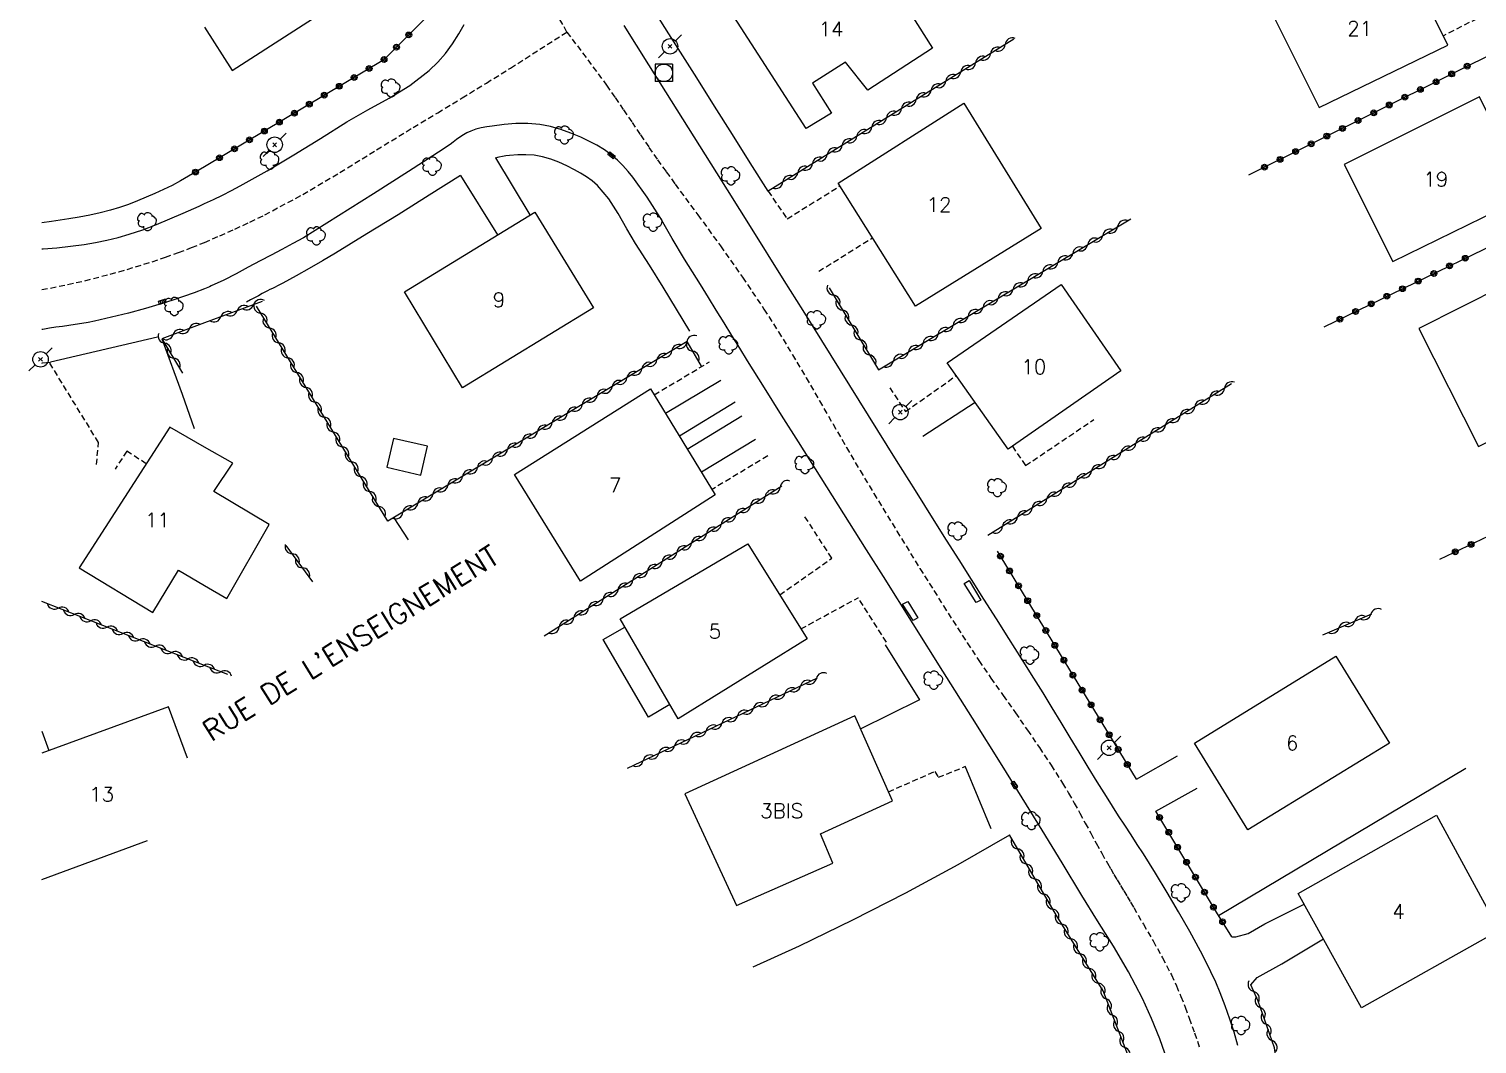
# Model space of a CAD drawing. Header units: millimetres. Extents: x 146998 to 148001, y 143000 to 144001.
# Drawn here: x 146998.9 to 147123.5, y 143783.8 to 143871.2 of the extents above; entities that cross this region are included whole.
import ezdxf
from ezdxf.enums import TextEntityAlignment as Align

# ---------------------------------------------------------------- set-up
doc = ezdxf.new("R2010")
doc.units = ezdxf.units.MM
doc.linetypes.add('DASHED', pattern=[0.75, 0.5, -0.25])
doc.layers.get('0').update_dxf_attribs({"linetype": 'CONTINUOUS'})
for name, color, linetype in [('W0001', 6, 'DASHED'), ('W0014', 7, 'CONTINUOUS'), ('W0017', 7, 'CONTINUOUS'), ('W0101', 7, 'CONTINUOUS'), ('W0104', 1, 'CONTINUOUS'), ('W0112', 1, 'DASHED'), ('W0300', 7, 'CONTINUOUS'), ('W0303', 7, 'CONTINUOUS'), ('W0310', 3, 'CONTINUOUS'), ('W0323', 7, 'CONTINUOUS'), ('W0333', 7, 'CONTINUOUS'), ('W0401', 7, 'CONTINUOUS'), ('W0402', 7, 'CONTINUOUS'), ('W0420', 7, 'CONTINUOUS'), ('W0473', 7, 'CONTINUOUS'), ('W0989', 7, 'CONTINUOUS'), ('W0991', 7, 'CONTINUOUS')]:
    doc.layers.add(name, color=color, linetype=linetype)
doc.styles.get("Standard").update_dxf_attribs({"font": 'romans.shx', "width": 0.85})

# ---------------------------------------------------------------- blocks, each defined once
blk = doc.blocks.new('T401')
for p, q in [((-0.3, 0.3), (0, 0.3)), ((-0.3, -0.25), (-0.3, 0.3)), ((-0.3, 0.15), (0, 0.15)), ((-0.3, 0), (0, 0)), ((0, 0.3), (0, -0.25)), ((-0.3, -0.15), (0, -0.15)), ((-0.3, -0.25), (-0.3, -0.3)), ((-0.3, -0.3), (0, -0.3)), ((0, -0.3), (0, -0.25))]:
    blk.add_line(p, q)
blk = doc.blocks.new('T420')
for p, q in [((0.75, 0.75), (-0.75, 0.75)), ((-0.75, 0.75), (-0.75, -0.75)), ((0.75, 0.75), (0.75, -0.75)), ((0.75, -0.75), (-0.75, -0.75))]:
    blk.add_line(p, q)
blk.add_ellipse((0, 0), major_axis=(-0.53, 0.53), ratio=1, start_param=3.926991, end_param=10.210176)
blk = doc.blocks.new('T473')
for p, q in [((-0.166667, 0.166667), (0.166667, -0.166667)), ((-0.166667, -0.166667), (0.166667, 0.166667)), ((0.500001, 0.500001), (1.000002, 1.000002)), ((-1.000002, -1.000002), (-0.500001, -0.500001))]:
    blk.add_line(p, q)
blk.add_ellipse((0, 0), major_axis=(0.471405, 0.471405), ratio=1, start_param=5.4977871438, end_param=11.780972451)
blk = doc.blocks.new('T300')
for p, q in [((-0.8, 0.51), (-0.86, 0.34)), ((-0.86, 0.34), (-0.86, 0.17)), ((-0.86, 0.17), (-0.74, 0.06)), ((-0.69, 0.63), (-0.8, 0.51)), ((-0.8, -0.06), (-0.74, 0.06)), ((-0.74, 0.06), (-0.69, 0.11)), ((-0.57, 0.69), (-0.69, 0.63)), ((-0.46, 0.69), (-0.57, 0.69)), ((-0.29, 0.63), (-0.46, 0.69)), ((-0.29, 0.63), (-0.17, 0.74)), ((-0.23, 0.57), (-0.29, 0.63)), ((-0.17, 0.74), (-0.06, 0.8)), ((-0.06, 0.8), (0.06, 0.8)), ((0.06, 0.8), (0.23, 0.74)), ((0.23, 0.74), (0.34, 0.63)), ((0.34, 0.63), (0.4, 0.51)), ((0.46, 0.46), (0.34, 0.46)), ((0.4, 0.51), (0.4, 0.46)), ((0.57, 0.4), (0.46, 0.46)), ((0.57, 0.4), (0.69, 0.29)), ((0.69, 0.29), (0.74, 0.17)), ((0.74, 0.06), (0.69, -0.17)), ((0.74, 0.17), (0.74, 0.06)), ((-0.8, -0.17), (-0.8, -0.06)), ((-0.8, -0.23), (-0.8, -0.17)), ((-0.74, -0.34), (-0.8, -0.23)), ((-0.69, -0.4), (-0.74, -0.34)), ((-0.51, -0.46), (-0.69, -0.4)), ((-0.4, -0.46), (-0.51, -0.46)), ((-0.4, -0.46), (-0.34, -0.46)), ((-0.34, -0.46), (-0.34, -0.4)), ((-0.34, -0.51), (-0.34, -0.46)), ((-0.29, -0.63), (-0.34, -0.51)), ((-0.17, -0.74), (-0.29, -0.63)), ((-0.06, -0.8), (-0.17, -0.74)), ((0.06, -0.8), (-0.06, -0.8)), ((0.17, -0.74), (0.06, -0.8)), ((0.23, -0.69), (0.17, -0.74)), ((0.29, -0.46), (0.23, -0.46)), ((0.29, -0.63), (0.23, -0.69)), ((0.46, -0.4), (0.29, -0.46)), ((0.34, -0.51), (0.29, -0.63)), ((0.34, -0.51), (0.34, -0.46)), ((0.57, -0.34), (0.46, -0.4)), ((0.63, -0.29), (0.57, -0.34)), ((0.69, -0.17), (0.63, -0.29))]:
    blk.add_line(p, q)
blk = doc.blocks.new('t323o')
at = {"color": 0, "linetype": 'Continuous'}
for radius in [0.25, 0.15]:
    blk.add_circle((0, 0), radius, dxfattribs=at)
blk = doc.blocks.new('t310o')
at = {"color": 0, "linetype": 'Continuous'}
for centre, start, end in [((-0.5, 0.38), 216.8699, 323.1304), ((0.5, -0.37), 36.8699, 143.1303)]:
    blk.add_arc(centre, 0.625, start, end, dxfattribs=at)

msp = doc.modelspace()

# ---------------------------------------------------------------- linework, layer by layer
at = {"layer": 'W0001'}
for points in [[(147045.2, 143870.91), (147041.56, 143877.34)], [(147014, 143852.81), (147015.31, 143853.37), (147016.61, 143853.95), (147017.91, 143854.56), (147019.19, 143855.18), (147022.46, 143856.93), (147025.66, 143858.82), (147028.81, 143860.77), (147031.97, 143862.7), (147034.07, 143863.96), (147036.17, 143865.24), (147038.26, 143866.52), (147040.34, 143867.81), (147045.2, 143870.91)], [(147045.2, 143870.91), (147048.61, 143866.33), (147049.35, 143865.27), (147050.07, 143864.2), (147050.8, 143863.13), (147051.53, 143862.05), (147052.26, 143860.98), (147053, 143859.92), (147053.75, 143858.87), (147054.51, 143857.82), (147056.47, 143855.17), (147058.42, 143852.5), (147060.32, 143849.8), (147062.16, 143847.06), (147063.41, 143845.11), (147064.61, 143843.14), (147065.79, 143841.16), (147066.95, 143839.16), (147068.11, 143837.16), (147069.26, 143835.16), (147070.43, 143833.17), (147071.62, 143831.2), (147073.6, 143827.96), (147075.59, 143824.74), (147077.61, 143821.53), (147079.66, 143818.34), (147080.67, 143816.82), (147081.7, 143815.31), (147082.75, 143813.82), (147083.8, 143812.33), (147084.84, 143810.83), (147085.87, 143809.33), (147086.88, 143807.81), (147087.86, 143806.27), (147088.37, 143805.42), (147088.87, 143804.56), (147089.35, 143803.7), (147089.82, 143802.83), (147090.29, 143801.96), (147090.76, 143801.09), (147091.24, 143800.23), (147091.73, 143799.37), (147092.01, 143798.89), (147092.29, 143798.41), (147092.57, 143797.94), (147092.86, 143797.46), (147093.14, 143796.99), (147093.43, 143796.51), (147093.71, 143796.04), (147093.99, 143795.56), (147094.82, 143794.12), (147095.66, 143792.69), (147096.47, 143791.24), (147097.23, 143789.76), (147097.66, 143788.84), (147098.05, 143787.92), (147098.42, 143786.98), (147098.77, 143786.04), (147099.23, 143784.77), (147099.66, 143783.49)], [(147000, 143848.74), (147000.75, 143848.87), (147003.7, 143849.51), (147006.62, 143850.27), (147009.5, 143851.14), (147010.64, 143851.53), (147011.77, 143851.93), (147012.89, 143852.36), (147014, 143852.81)]]:
    msp.add_lwpolyline(points, dxfattribs=at)
at = {"layer": 'W0014'}
for points in [[(147062.51, 143857.22), (147060.98, 143859.66), (147059.45, 143862.1), (147057.91, 143864.53), (147056.37, 143866.97), (147055.18, 143868.86), (147053.98, 143870.74), (147052.78, 143872.63), (147051.57, 143874.51)], [(147014, 143856.14), (147014.77, 143856.5), (147015.54, 143856.88), (147016.31, 143857.26), (147017.06, 143857.66), (147019.4, 143858.97), (147021.7, 143860.35), (147023.98, 143861.76), (147026.26, 143863.17), (147028.05, 143864.21), (147029.89, 143865.22), (147031.68, 143866.32), (147033.35, 143867.6), (147034.08, 143868.31), (147034.74, 143869.07), (147035.35, 143869.88), (147035.89, 143870.74), (147036.34, 143871.57)], [(147102.96, 143783.68), (147102.63, 143784.83), (147102.26, 143785.97), (147101.86, 143787.1), (147101.43, 143788.22), (147101.05, 143789.14), (147100.63, 143790.04), (147100.19, 143790.93), (147099.74, 143791.81), (147098.82, 143793.51), (147097.85, 143795.2), (147096.86, 143796.86), (147095.86, 143798.52), (147095.35, 143799.35), (147094.82, 143800.18), (147094.29, 143801), (147093.76, 143801.82), (147093.23, 143802.64), (147092.69, 143803.46), (147092.16, 143804.28), (147091.64, 143805.11), (147090.85, 143806.38), (147090.07, 143807.65), (147089.29, 143808.93), (147088.51, 143810.21), (147087.74, 143811.49), (147086.96, 143812.76), (147086.18, 143814.04), (147085.39, 143815.31), (147084.32, 143817.01), (147083.25, 143818.71), (147082.18, 143820.41), (147081.1, 143822.1), (147080.03, 143823.79), (147078.95, 143825.49), (147077.87, 143827.18), (147076.8, 143828.88), (147075.19, 143831.46), (147073.57, 143834.04), (147071.96, 143836.62), (147070.35, 143839.2), (147068.74, 143841.78), (147067.13, 143844.36), (147065.52, 143846.94), (147063.91, 143849.52), (147061, 143854.16), (147058.09, 143858.8), (147055.17, 143863.44), (147052.26, 143868.08), (147051.19, 143869.77), (147050.12, 143871.47)], [(147096.87, 143782.46), (147096.24, 143784.26), (147095.53, 143786.02), (147094.74, 143787.74), (147093.55, 143790.03), (147092.24, 143792.24), (147090.87, 143794.42), (147089.52, 143796.61), (147087.82, 143799.42), (147086.11, 143802.21), (147084.39, 143805), (147082.66, 143807.78), (147080.12, 143811.86), (147077.56, 143815.92), (147075, 143819.98), (147072.44, 143824.04), (147070.98, 143826.36), (147069.52, 143828.68), (147068.05, 143831), (147066.59, 143833.32), (147065.13, 143835.63), (147063.66, 143837.95), (147062.21, 143840.28), (147060.75, 143842.6), (147060.07, 143843.69), (147059.39, 143844.79), (147058.72, 143845.88), (147058.04, 143846.98), (147057.37, 143848.07), (147056.69, 143849.17), (147056.02, 143850.26), (147055.33, 143851.35), (147054.26, 143853.13), (147053.21, 143854.94), (147052.1, 143856.71), (147050.88, 143858.41), (147050.46, 143858.92), (147050.02, 143859.42), (147049.55, 143859.88), (147049.04, 143860.32), (147048.42, 143860.77), (147047.76, 143861.17), (147047.09, 143861.53), (147046.39, 143861.86), (147045.54, 143862.21), (147044.67, 143862.53), (147043.77, 143862.79), (147042.86, 143862.96), (147041.83, 143863.04), (147040.8, 143863.03), (147039.78, 143862.94), (147038.76, 143862.82), (147038.29, 143862.75), (147037.82, 143862.67), (147037.36, 143862.55), (147036.91, 143862.38), (147036.59, 143862.23), (147036.28, 143862.05), (147035.98, 143861.86), (147035.69, 143861.65), (147035.41, 143861.44), (147035.13, 143861.23), (147034.84, 143861.03), (147034.55, 143860.83), (147031.55, 143858.9), (147028.55, 143856.99), (147025.54, 143855.09), (147022.53, 143853.19)], [(147055.79, 143845.16), (147054.64, 143847.06), (147053.48, 143848.95), (147052.3, 143850.84), (147051.11, 143852.71), (147050.35, 143853.98), (147049.61, 143855.28), (147048.79, 143856.54), (147047.83, 143857.69), (147047.38, 143858.09), (147046.89, 143858.44), (147046.37, 143858.75), (147045.85, 143859.04), (147045.19, 143859.38), (147044.51, 143859.71), (147043.81, 143859.98), (147043.08, 143860.18), (147042.37, 143860.3), (147041.66, 143860.34), (147040.96, 143860.33), (147040.25, 143860.29), (147039.94, 143860.25), (147039.64, 143860.21), (147039.33, 143860.14), (147039.03, 143860.06)], [(147036.02, 143858.57), (147033.35, 143856.86), (147030.68, 143855.18), (147027.98, 143853.53), (147025.27, 143851.89), (147024.15, 143851.23), (147023.01, 143850.57), (147021.88, 143849.92), (147020.73, 143849.3), (147020.51, 143849.18), (147020.29, 143849.07), (147020.07, 143848.96), (147019.85, 143848.85), (147019.63, 143848.74), (147019.41, 143848.63), (147019.19, 143848.52), (147018.97, 143848.4), (147018.63, 143848.22), (147018.29, 143848.04), (147017.95, 143847.86), (147017.61, 143847.67)], [(147000, 143852.25), (147000.1, 143852.25), (147001.28, 143852.35), (147002.45, 143852.47), (147003.63, 143852.63), (147004.61, 143852.79), (147005.59, 143852.99), (147006.56, 143853.23), (147007.52, 143853.5), (147008.7, 143853.89), (147009.86, 143854.34), (147011.01, 143854.82), (147012.15, 143855.31), (147012.61, 143855.51), (147013.08, 143855.72), (147013.54, 143855.93), (147014, 143856.14)], [(147022.53, 143853.19), (147021.6, 143852.7), (147020.66, 143852.2), (147019.73, 143851.71), (147018.79, 143851.22), (147017.75, 143850.67), (147016.71, 143850.1), (147015.66, 143849.56), (147014.58, 143849.06), (147014.44, 143848.99), (147014.29, 143848.93), (147014.15, 143848.87), (147014, 143848.81)], [(147014, 143848.81), (147013.1, 143848.46), (147012.18, 143848.14), (147011.27, 143847.84), (147010.34, 143847.55), (147008.91, 143847.12), (147007.46, 143846.72), (147006, 143846.36), (147004.54, 143846.03), (147003.99, 143845.92), (147003.43, 143845.82), (147002.87, 143845.74), (147002.32, 143845.66), (147001.76, 143845.58), (147001.2, 143845.5), (147000.65, 143845.42), (147000.09, 143845.32), (147000, 143845.31)], [(147009.94, 143844.66), (147000.75, 143842.5)], [(147000, 143842.42), (147000.06, 143842.43), (147000.75, 143842.5)]]:
    msp.add_lwpolyline(points, dxfattribs=at)
at = {"layer": 'W0017'}
for points in [[(147042.04, 143855.17), (147039.08, 143860.07)], [(147036.02, 143858.57), (147039.21, 143853.45)], [(147010.32, 143844.52), (147012.08, 143839.73), (147013.1, 143836.8)], [(147053.67, 143838.12), (147058.44, 143840.95)], [(147059.67, 143839.06), (147054.88, 143836.14)], [(147075.84, 143836.12), (147080.33, 143839.05)], [(147055.56, 143835.02), (147060.24, 143837.88)], [(147061.44, 143835.83), (147056.78, 143833.03)], [(147000, 143810.74), (147000.6, 143809.07)], [(147094.22, 143806.6), (147097.77, 143808.62)], [(147095.9, 143803.86), (147099.45, 143805.83)], [(147102.43, 143793.05), (147102.77, 143793.04), (147103.85, 143793.32), (147105.28, 143794.16), (147108.67, 143795.85)], [(147104.07, 143788.92), (147104.63, 143789.54), (147106.75, 143790.72), (147110.32, 143792.88)]]:
    msp.add_lwpolyline(points, dxfattribs=at)
at = {"layer": 'W0101'}
for points in [[(147014, 143871.33), (147016.38, 143867.61), (147027.39, 143874.7), (147025.45, 143877.53), (147028.25, 143879.28), (147024.01, 143885.88)], [(147014, 143835.19), (147011.01, 143836.9), (147003.21, 143824.79), (147009.54, 143820.95), (147011.77, 143824.61), (147014, 143823.29)], [(147016.44, 143833.8), (147014, 143835.19)], [(147014, 143823.29), (147015.93, 143822.15), (147019.56, 143828.52), (147014.79, 143831.38), (147016.44, 143833.8)], [(147012.52, 143808.41), (147010.91, 143812.83), (147000, 143808.85)], [(147000, 143797.99), (147009.09, 143801.32)]]:
    msp.add_lwpolyline(points, dxfattribs=at)
for points in [[(147076.66, 143869.53), (147071.09, 143865.91), (147069.18, 143868.32), (147066.33, 143866.51), (147067.96, 143863.93), (147065.79, 143862.61), (147059.3, 143872.65), (147070.2, 143879.72)], [(147116.96, 143878.05), (147105.85, 143872.61), (147109.94, 143864.4), (147121.04, 143869.79)], [(147123.76, 143865.32), (147112.1, 143859.51), (147116.31, 143851.17), (147127.92, 143856.85)], [(147075.21, 143847.31), (147068.55, 143857.89), (147079.37, 143864.78), (147086.01, 143853.99)], [(147047.48, 143847.17), (147036.21, 143840.3), (147031.2, 143848.55), (147042.44, 143855.42)], [(147129.46, 143850.89), (147118.53, 143845.4), (147123.68, 143835.24), (147134.49, 143840.68)], [(147092.87, 143841.75), (147083.18, 143835.01), (147077.92, 143842.45), (147087.75, 143849.19)], [(147057.97, 143831.07), (147046.36, 143823.66), (147040.68, 143832.84), (147052.4, 143840.19)], [(147065.87, 143818.7), (147054.78, 143811.79), (147049.77, 143820.42), (147060.78, 143826.87)], [(147116, 143809.72), (147103.8, 143802.26), (147099.21, 143809.71), (147111.39, 143817.21)], [(147069.99, 143812.05), (147055.36, 143805.34), (147059.79, 143795.73), (147068.08, 143799.39), (147067.02, 143801.9), (147073.23, 143804.75)], [(147125.44, 143793.58), (147113.61, 143786.94), (147108.16, 143796.78), (147120.06, 143803.51)]]:
    msp.add_lwpolyline(points, close=True, dxfattribs=at)
at = {"layer": 'W0104'}
msp.add_lwpolyline([(147033.19, 143835.26), (147030.28, 143835.94), (147029.7, 143833.45), (147032.61, 143832.77)], close=True, dxfattribs=at)
msp.add_lwpolyline([(147054.05, 143813.05), (147052.23, 143811.96), (147048.31, 143818.63), (147050.19, 143819.7)], dxfattribs=at)
at = {"layer": 'W0112'}
for points in [[(147124.89, 143872.73), (147120.65, 143870.59)], [(147064.15, 143854.83), (147068.7, 143857.66)], [(147062.51, 143857.22), (147064.15, 143854.83)], [(147066.87, 143850.32), (147071.5, 143853.2)], [(147004.7, 143833.68), (147004.87, 143835.59), (147000.64, 143842.48)], [(147052.71, 143839.7), (147057.48, 143842.53)], [(147074.34, 143838.25), (147078.71, 143841.34)], [(147072.98, 143840.3), (147074.34, 143838.25)], [(147083.54, 143835.26), (147084.68, 143833.6), (147090.55, 143837.55)], [(147008.98, 143833.75), (147007.31, 143834.84), (147006.3, 143833.3)], [(147062.48, 143834.43), (147057.69, 143831.54)], [(147068, 143825.63), (147065.68, 143829.2)], [(147063.52, 143822.47), (147068, 143825.63)], [(147065.34, 143819.54), (147070.27, 143822.23)], [(147072.7, 143818.4), (147070.27, 143822.23)], [(147072.89, 143805.52), (147076.86, 143807.28), (147077.17, 143806.78), (147079.48, 143807.69)]]:
    msp.add_lwpolyline(points, dxfattribs=at)
at = {"layer": 'W0300'}
msp.add_lwpolyline([(147083.3, 143801.8), (147078.86, 143799.25), (147074.35, 143796.81), (147069.79, 143794.47), (147065.18, 143792.24), (147061.19, 143790.44)], dxfattribs=at)
at = {"layer": 'W0303'}
msp.add_lwpolyline([(147101.3, 143794.88), (147122.59, 143807.55)], dxfattribs=at)
at = {"layer": 'W0310'}
for points in [[(147083.66, 143870.29), (147062.51, 143857.22)], [(147072.01, 143841.84), (147093.73, 143854.84)], [(147067.76, 143848.89), (147072.01, 143841.84)], [(147018.96, 143847.72), (147014, 143845.89)], [(147029.79, 143828.81), (147018.46, 143847.31)], [(147014, 143845.89), (147010.32, 143844.52), (147012.11, 143841.55)], [(147055.55, 143844.27), (147029.78, 143828.81)], [(147056.78, 143842.14), (147055.55, 143844.27)], [(147102.4, 143840.62), (147081.42, 143827.57)], [(147063.7, 143831.84), (147043.25, 143818.91)], [(147023.33, 143823.59), (147021.02, 143826.73)], [(147014, 143816.4), (147000, 143821.89)], [(147110.28, 143819.04), (147114.48, 143820.84)], [(147016.01, 143815.61), (147014, 143816.4)], [(147050.4, 143807.56), (147066.78, 143815.32)], [(147094.88, 143768.73), (147094.36, 143780.6), (147091.36, 143788.4), (147087.33, 143794.88), (147083.3, 143801.81)], [(147106.77, 143769.26), (147107.19, 143772.71), (147107.12, 143776.55), (147106.12, 143783.49), (147104.7, 143787.5), (147104.07, 143788.92)]]:
    msp.add_lwpolyline(points, dxfattribs=at)
at = {"layer": 'W0323'}
for points in [[(147033.35, 143880.92), (147034.44, 143876.21), (147033.37, 143872.44), (147029.42, 143868.52), (147014, 143859.32)], [(147103.9, 143858.61), (147126.33, 143869.78)], [(147014, 143859.32), (147011.93, 143858.09)], [(147110.39, 143845.55), (147132.96, 143856.5)], [(147142.62, 143836.14), (147120.32, 143825.53)], [(147094.22, 143806.6), (147082.26, 143826.24)], [(147102.43, 143793.05), (147101.11, 143795.17), (147095.9, 143803.86)]]:
    msp.add_lwpolyline(points, dxfattribs=at)
at = {"layer": 'W0333'}
for points in [[(147011.93, 143858.09), (147011.21, 143857.71), (147010.48, 143857.36), (147009.73, 143857.01), (147008.98, 143856.69), (147008.22, 143856.38), (147007.45, 143856.08), (147006.68, 143855.81), (147005.89, 143855.57), (147005.01, 143855.34), (147004.12, 143855.14), (147003.22, 143854.98), (147002.33, 143854.82), (147000.83, 143854.6), (147000, 143854.5)], [(147030.3, 143829.1), (147031.53, 143827.2)], [(147075.59, 143813.45), (147072.63, 143818.16)], [(147070.48, 143810.94), (147075.59, 143813.46)], [(147079.45, 143807.76), (147081.68, 143802.38)]]:
    msp.add_lwpolyline(points, dxfattribs=at)
at = {"layer": 'W0402'}
for points in [[(147079.81, 143823.71), (147080.84, 143822.03), (147080.43, 143821.82), (147079.4, 143823.44)], [(147074.09, 143821.66), (147074.54, 143821.9), (147075.41, 143820.51), (147075.01, 143820.27)]]:
    msp.add_lwpolyline(points, close=True, dxfattribs=at)

# ---------------------------------------------------------------- block references
at = {"layer": 'W0300'}
for p in [(147030.07, 143866.09), (147044.98, 143862.05), (147019.64, 143859.87), (147033.63, 143859.36), (147059.32, 143858.53), (147009.1, 143854.59), (147052.63, 143854.55), (147023.64, 143853.36), (147011.4, 143847.29), (147066.71, 143846.15), (147059.14, 143843.98), (147065.69, 143833.68), (147082.27, 143831.7), (147078.84, 143827.97), (147085.06, 143817.28), (147076.79, 143815.13), (147085.18, 143803.04), (147098.07, 143796.84), (147091.08, 143792.62), (147103.23, 143785.42)]:
    msp.add_blockref('T300', p, dxfattribs=at)
at = {"layer": 'W0310'}
for p, rotation in [((147081.65, 143869.05), 211.7122994112104), ((147082.92, 143869.84), 211.7122994112104), ((147080.37, 143868.26), 211.7122994112104), ((147077.82, 143866.69), 211.7122994112104), ((147079.09, 143867.47), 211.7122994112104), ((147076.54, 143865.9), 211.7122994112104), ((147073.99, 143864.32), 211.7122994112104), ((147075.27, 143865.11), 211.7122994112104), ((147072.71, 143863.53), 211.7122994112104), ((147070.16, 143861.95), 211.7122994112104), ((147071.44, 143862.74), 211.7122994112104), ((147067.61, 143860.38), 211.7122994112104), ((147068.89, 143861.17), 211.7122994112104), ((147066.33, 143859.59), 211.7122994112104), ((147063.78, 143858.01), 211.7122994112104), ((147065.06, 143858.8), 211.7122994112104), ((147092.61, 143854.16), 30.90246307924154), ((147091.32, 143853.39), 30.90246307924154), ((147088.74, 143851.85), 30.90246307924154), ((147090.03, 143852.62), 30.90246307924154), ((147087.46, 143851.08), 30.90246307924154), ((147084.88, 143849.54), 30.90246307924154), ((147086.17, 143850.31), 30.90246307924154), ((147068.14, 143848.26), 301.084263501716), ((147082.31, 143848), 30.90246307924154), ((147083.6, 143848.77), 30.90246307924154), ((147016.81, 143846.93), 200.3201116181184), ((147018.22, 143847.45), 200.3201116181184), ((147018.82, 143846.72), 121.4906796204276), ((147068.91, 143846.98), 301.084263501716), ((147081.02, 143847.23), 30.90246307924154), ((147015.41, 143846.41), 200.3201116181184), ((147019.6, 143845.44), 121.4906796204276), ((147069.69, 143845.69), 301.084263501716), ((147078.45, 143845.69), 30.90246307924154), ((147079.73, 143846.46), 30.90246307924154), ((147010.57, 143844.12), 301.0968639805612), ((147011.29, 143844.88), 200.3201116179939), ((147012.7, 143845.4), 200.3201116179939), ((147020.39, 143844.16), 121.4906796204276), ((147055.51, 143844.24), 210.955909676316), ((147070.46, 143844.41), 301.084263501716), ((147075.87, 143844.15), 30.90246307924154), ((147077.16, 143844.92), 30.90246307924154), ((147011.34, 143842.84), 301.0968639805612), ((147021.17, 143842.88), 121.4906796204276), ((147054.22, 143843.47), 210.955909676316), ((147056.03, 143843.44), 119.9272222711911), ((147071.24, 143843.12), 301.084263501716), ((147074.59, 143843.38), 30.90246307924154), ((147021.96, 143841.6), 121.4906796204276), ((147051.65, 143841.93), 210.955909676316), ((147052.94, 143842.7), 210.955909676316), ((147073.3, 143842.61), 30.90246307924154), ((147022.74, 143840.33), 121.4906796204276), ((147049.08, 143840.38), 210.955909676316), ((147050.36, 143841.15), 210.955909676316), ((147023.52, 143839.05), 121.4906796204276), ((147047.79, 143839.61), 210.955909676316), ((147100.53, 143839.45), 211.8880796336372), ((147101.8, 143840.24), 211.8880796336372), ((147024.31, 143837.77), 121.4906796204276), ((147045.22, 143838.07), 210.955909676316), ((147046.5, 143838.84), 210.955909676316), ((147097.98, 143837.87), 211.8880796336372), ((147099.25, 143838.66), 211.8880796336372), ((147025.09, 143836.49), 121.4906796204276), ((147043.93, 143837.3), 210.955909676316), ((147096.71, 143837.07), 211.8880796336372), ((147025.87, 143835.21), 121.4906796204276), ((147041.36, 143835.75), 210.955909676316), ((147042.65, 143836.52), 210.955909676316), ((147094.16, 143835.49), 211.8880796336372), ((147095.43, 143836.28), 211.8880796336372), ((147026.66, 143833.93), 121.4906796204276), ((147038.79, 143834.21), 210.955909676316), ((147040.07, 143834.98), 210.955909676316), ((147092.89, 143834.7), 211.8880796336372), ((147027.44, 143832.65), 121.4906796204276), ((147037.5, 143833.44), 210.955909676316), ((147090.34, 143833.11), 211.8880796336372), ((147091.61, 143833.91), 211.8880796336372), ((147034.93, 143831.9), 210.955909676316), ((147036.21, 143832.67), 210.955909676316), ((147063.54, 143831.74), 212.3080548300571), ((147089.07, 143832.32), 211.8880796336372), ((147028.22, 143831.37), 121.4906796204276), ((147033.64, 143831.12), 210.955909676316), ((147062.27, 143830.94), 212.3080548300571), ((147086.52, 143830.74), 211.8880796336372), ((147087.79, 143831.53), 211.8880796336372), ((147029.01, 143830.09), 121.4906796204276), ((147031.07, 143829.58), 210.955909676316), ((147032.35, 143830.35), 210.955909676316), ((147059.73, 143829.34), 212.3080548300571), ((147061, 143830.14), 212.3080548300571), ((147083.97, 143829.15), 211.8880796336372), ((147085.24, 143829.94), 211.8880796336372), ((147058.46, 143828.54), 212.3080548300571), ((147082.7, 143828.36), 211.8880796336372), ((147055.93, 143826.93), 212.3080548300571), ((147057.2, 143827.73), 212.3080548300571), ((147021.55, 143826.01), 126.3115380482193), ((147054.66, 143826.13), 212.3080548300571), ((147022.44, 143824.8), 126.3115380482193), ((147052.13, 143824.53), 212.3080548300571), ((147053.39, 143825.33), 212.3080548300571), ((147049.59, 143822.92), 212.3080548300571), ((147050.86, 143823.73), 212.3080548300571), ((147048.32, 143822.12), 212.3080548300571), ((147001.4, 143821.34), 158.5823943687305), ((147002.79, 143820.79), 158.5823943687305), ((147045.79, 143820.52), 212.3080548300571), ((147047.05, 143821.32), 212.3080548300571), ((147114.41, 143820.81), 23.23488723602368), ((147004.19, 143820.25), 158.5823943687305), ((147005.59, 143819.7), 158.5823943687305), ((147044.52, 143819.72), 212.3080548300571), ((147111.66, 143819.63), 23.23488723602368), ((147113.03, 143820.22), 23.23488723602368), ((147006.98, 143819.15), 158.5823943687305), ((147008.38, 143818.6), 158.5823943687305), ((147009.77, 143818.06), 158.5823943687305), ((147011.17, 143817.51), 158.5823943687305), ((147012.57, 143816.96), 158.5823943687305), ((147013.96, 143816.41), 158.5823943687305), ((147015.4, 143815.85), 158.582394368366), ((147065.31, 143814.62), 25.34472701413755), ((147066.67, 143815.27), 25.34472701413755), ((147062.6, 143813.34), 25.34472701413755), ((147063.96, 143813.98), 25.34472701413755), ((147059.89, 143812.05), 25.34472701413755), ((147061.25, 143812.7), 25.34472701413755), ((147057.18, 143810.77), 25.34472701413755), ((147058.54, 143811.41), 25.34472701413755), ((147054.47, 143809.49), 25.34472701413755), ((147055.82, 143810.13), 25.34472701413755), ((147051.76, 143808.2), 25.34472701413755), ((147053.11, 143808.84), 25.34472701413755), ((147084, 143800.61), 120.2029613238735), ((147084.75, 143799.31), 120.2029613238735), ((147085.5, 143798.02), 120.2029613238735), ((147086.26, 143796.72), 120.2029613238735), ((147087.01, 143795.43), 120.2029613238735), ((147087.79, 143794.14), 121.8533990374052), ((147088.58, 143792.87), 121.8533990374052), ((147089.37, 143791.59), 121.8533990374052), ((147090.16, 143790.32), 121.8533990374052), ((147090.96, 143789.05), 121.8533990374052), ((147104.32, 143788.34), 113.9587451312157), ((147091.62, 143787.71), 111.0719636942726), ((147104.89, 143786.95), 109.5632593987908), ((147092.16, 143786.31), 111.0719636942726), ((147105.39, 143785.54), 109.5632593987908), ((147092.7, 143784.91), 111.0719636942726), ((147105.9, 143784.12), 109.5632593987908), ((147093.24, 143783.51), 111.0719636942726)]:
    msp.add_blockref('t310o', p, dxfattribs=dict(at, rotation=rotation))
at = {"layer": 'W0323'}
for p, rotation in [((147030.52, 143869.61), 224.7962566592032), ((147031.58, 143870.66), 224.7962566592032), ((147029.45, 143868.55), 224.7962566592032), ((147026.88, 143867), 210.8044679177784), ((147028.17, 143867.77), 210.8044679177784), ((147121.36, 143867.3), 26.46770568806462), ((147122.7, 143867.97), 26.46770568806462), ((147025.6, 143866.24), 210.8044679177784), ((147118.67, 143865.97), 26.46770568806462), ((147120.02, 143866.63), 26.46770568806462), ((147023.02, 143864.7), 210.8044679177784), ((147024.31, 143865.47), 210.8044679177784), ((147115.99, 143864.63), 26.46770568806462), ((147117.33, 143865.3), 26.46770568806462), ((147021.73, 143863.93), 210.8044679177784), ((147113.3, 143863.29), 26.46770568806462), ((147114.65, 143863.96), 26.46770568806462), ((147019.15, 143862.39), 210.8044679177784), ((147020.44, 143863.16), 210.8044679177784), ((147111.96, 143862.62), 26.46770568806462), ((147016.58, 143860.86), 210.8044679177784), ((147017.87, 143861.63), 210.8044679177784), ((147109.27, 143861.29), 26.46770568806462), ((147110.62, 143861.96), 26.46770568806462), ((147015.29, 143860.09), 210.8044679177784), ((147106.59, 143859.95), 26.46770568806462), ((147107.93, 143860.62), 26.46770568806462), ((147013.22, 143858.86), 210.8044679175886), ((147105.25, 143859.28), 26.46770568806462), ((147121.18, 143850.78), 25.88042631914186), ((147122.53, 143851.44), 25.88042631914186), ((147119.83, 143850.13), 25.88042631914186), ((147117.13, 143848.82), 25.88042631914186), ((147118.48, 143849.48), 25.88042631914186), ((147114.44, 143847.51), 25.88042631914186), ((147115.78, 143848.17), 25.88042631914186), ((147111.74, 143846.2), 25.88042631914186), ((147113.09, 143846.86), 25.88042631914186), ((147082.52, 143825.81), 121.3439570636882), ((147121.67, 143826.17), 205.455647097017), ((147123.03, 143826.82), 205.455647097017), ((147083.3, 143824.53), 121.3439570636882), ((147084.08, 143823.25), 121.3439570636882), ((147084.86, 143821.97), 121.3439570636882), ((147085.64, 143820.69), 121.3439570636882), ((147086.42, 143819.41), 121.3439570636882), ((147087.2, 143818.13), 121.3439570636882), ((147087.98, 143816.85), 121.3439570636882), ((147088.76, 143815.56), 121.3439570636882), ((147089.54, 143814.28), 121.3439570636882), ((147090.32, 143813), 121.3439570636882), ((147091.1, 143811.72), 121.3439570636882), ((147091.88, 143810.44), 121.3439570636882), ((147092.66, 143809.16), 121.3439570636882), ((147093.44, 143807.88), 121.3439570636882), ((147096.22, 143803.32), 120.9550272984793), ((147097, 143802.04), 120.9550272984793), ((147097.77, 143800.75), 120.9550272984793), ((147098.54, 143799.46), 120.9550272984793), ((147099.31, 143798.18), 120.9550272984793), ((147100.08, 143796.89), 120.9550272984793), ((147100.85, 143795.6), 120.9550272984793), ((147101.64, 143794.33), 121.8375320861055)]:
    msp.add_blockref('t323o', p, dxfattribs=dict(at, rotation=rotation))
at = {"layer": 'W0401'}
for p, rotation in [((147049.13, 143860.42), 51.79470781688471), ((147010.33, 143847.85), 107.1764770792327), ((147083.84, 143806.19), 31.81744268335125)]:
    msp.add_blockref('T401', p, dxfattribs=dict(at, rotation=rotation))
at = {"layer": 'W0420'}
msp.add_blockref('T420', (147053.54, 143867.4), dxfattribs=at)
at = {"layer": 'W0473'}
for p in [(147054.07, 143869.68), (147020.04, 143861.21), (146999.88, 143842.74), (147073.9, 143838.2), (147091.87, 143809.31)]:
    msp.add_blockref('T473', p, dxfattribs=at)

# ---------------------------------------------------------------- texts
at = {"layer": 'W0989'}
msp.add_text("RUE DE L'ENSEIGNEMENT", height=1.75, rotation=31.8933, dxfattribs=at).set_placement((147014.56, 143809.82))
at = {"layer": 'W0991'}
for s, p in [('14', (147067.94, 143871.17)), ('21', (147113.44, 143871.22)), ('19', (147119.99, 143858.24)), ('12', (147077.23, 143856.05)), ('9', (147039.34, 143847.86)), ('10', (147085.39, 143842.1)), ('7', (147049.35, 143831.92)), ('11', (147009.94, 143828.92)), ('5', (147057.94, 143819.33)), ('6', (147107.63, 143809.73)), ('13', (147005.14, 143805.31)), ('3BIS', (147063.69, 143803.89)), ('4', (147116.78, 143795.22))]:
    msp.add_text(s, height=1.25, dxfattribs=at).set_placement(p, align=Align.MIDDLE_CENTER)

doc.saveas('drawing.dxf')
